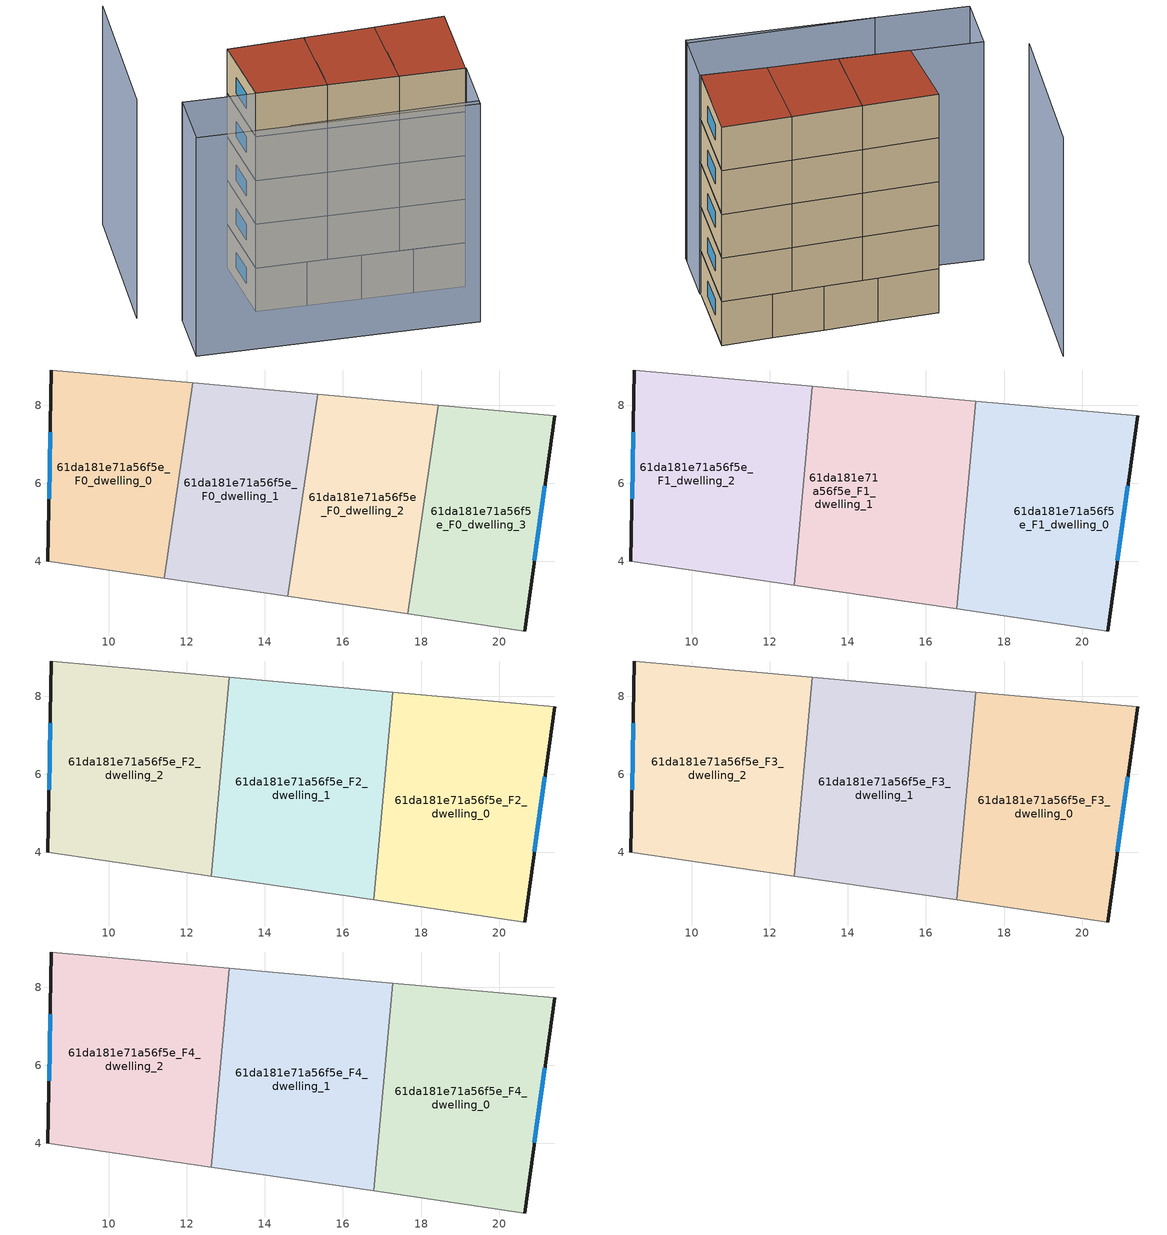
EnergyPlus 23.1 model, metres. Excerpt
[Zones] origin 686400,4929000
61da181e71a56f5e_F0_dwelling_0
 floor ground (EU_floor_Construction): 12.16,8.57 11.42,3.58 8.45,4.01 8.54,8.9 z0
 wall outside (EU_wall_Construction): 8.54,8.9 8.45,4.01 z0:3
 wall adiabatic (EU_wall_Construction): 12.16,8.57 8.54,8.9 / 8.45,4.01 11.42,3.58 z0:3
 wall to 61da181e71a56f5e_F0_dwelling_1 (EU_wall_Construction): 11.42,3.58 12.16,8.57 z0:3
 window (EU_Window_Construction): 8.51,7.31 8.48,5.6 z0.98:2.02
61da181e71a56f5e_F0_dwelling_1
 floor ground (EU_floor_Construction): 15.35,8.28 14.59,3.11 11.42,3.58 12.16,8.57 z0
 wall adiabatic (EU_wall_Construction): 15.35,8.28 12.16,8.57 / 11.42,3.58 14.59,3.11 z0:3
 wall to 61da181e71a56f5e_F0_dwelling_2 (EU_wall_Construction): 14.59,3.11 15.35,8.28 z0:3
61da181e71a56f5e_F0_dwelling_2
 floor ground (EU_floor_Construction): 18.44,8 17.66,2.66 14.59,3.11 15.35,8.28 z0
 wall adiabatic (EU_wall_Construction): 18.44,8 15.35,8.28 / 14.59,3.11 17.66,2.66 z0:3
 wall to 61da181e71a56f5e_F0_dwelling_3 (EU_wall_Construction): 17.66,2.66 18.44,8 z0:3
61da181e71a56f5e_F0_dwelling_3
 floor ground (EU_floor_Construction): 21.42,7.73 20.65,2.22 17.66,2.66 18.44,8 z0
 wall outside (EU_wall_Construction): 20.65,2.22 21.42,7.73 z0:3
 wall adiabatic (EU_wall_Construction): 21.42,7.73 18.44,8 / 17.66,2.66 20.65,2.22 z0:3
 window (EU_Window_Construction): 20.9,4.01 21.17,5.94 z0.98:2.02
61da181e71a56f5e_F1_dwelling_0
 floor to 61da181e71a56f5e_F0_dwelling_2 (EU_floor_Construction): 18.44,8 17.66,2.66 16.79,2.79 17.28,8.11 z3
 floor to 61da181e71a56f5e_F0_dwelling_3 (EU_floor_Construction): 21.42,7.73 20.65,2.22 17.66,2.66 18.44,8 z3
 wall outside (EU_wall_Construction): 20.65,2.22 21.42,7.73 z3:6
 wall adiabatic (EU_wall_Construction): 21.42,7.73 17.28,8.11 / 16.79,2.79 20.65,2.22 z3:6
 wall to 61da181e71a56f5e_F1_dwelling_1 (EU_wall_Construction): 17.28,8.11 16.79,2.79 z3:6
 window (EU_Window_Construction): 20.9,4.01 21.17,5.94 z3.98:5.02
61da181e71a56f5e_F1_dwelling_1
 floor to 61da181e71a56f5e_F0_dwelling_2 (EU_floor_Construction): 17.28,8.11 16.79,2.79 14.59,3.11 15.35,8.28 z3
 floor to 61da181e71a56f5e_F0_dwelling_1 (EU_floor_Construction): 15.35,8.28 14.59,3.11 12.63,3.4 13.09,8.49 z3
 wall adiabatic (EU_wall_Construction): 17.28,8.11 13.09,8.49 / 12.63,3.4 16.79,2.79 z3:6
 wall to 61da181e71a56f5e_F1_dwelling_2 (EU_wall_Construction): 13.09,8.49 12.63,3.4 z3:6
61da181e71a56f5e_F1_dwelling_2
 floor to 61da181e71a56f5e_F0_dwelling_0 (EU_floor_Construction): 12.16,8.57 11.42,3.58 8.45,4.01 8.54,8.9 z3
 floor to 61da181e71a56f5e_F0_dwelling_1 (EU_floor_Construction): 13.09,8.49 12.63,3.4 11.42,3.58 12.16,8.57 z3
 wall outside (EU_wall_Construction): 8.54,8.9 8.45,4.01 z3:6
 wall adiabatic (EU_wall_Construction): 8.45,4.01 12.63,3.4 / 13.09,8.49 8.54,8.9 z3:6
 window (EU_Window_Construction): 8.51,7.31 8.48,5.6 z3.98:5.02
61da181e71a56f5e_F2_dwelling_0
 floor to 61da181e71a56f5e_F1_dwelling_0 (EU_floor_Construction): 21.42,7.73 20.65,2.22 16.79,2.79 17.28,8.11 z6
 wall outside (EU_wall_Construction): 20.65,2.22 21.42,7.73 z6:9
 wall adiabatic (EU_wall_Construction): 21.42,7.73 17.28,8.11 / 16.79,2.79 20.65,2.22 z6:9
 wall to 61da181e71a56f5e_F2_dwelling_1 (EU_wall_Construction): 17.28,8.11 16.79,2.79 z6:9
 window (EU_Window_Construction): 20.9,4.01 21.17,5.94 z6.98:8.02
61da181e71a56f5e_F2_dwelling_1
 floor to 61da181e71a56f5e_F1_dwelling_1 (EU_floor_Construction): 17.28,8.11 16.79,2.79 12.63,3.4 13.09,8.49 z6
 wall adiabatic (EU_wall_Construction): 17.28,8.11 13.09,8.49 / 12.63,3.4 16.79,2.79 z6:9
 wall to 61da181e71a56f5e_F2_dwelling_2 (EU_wall_Construction): 13.09,8.49 12.63,3.4 z6:9
61da181e71a56f5e_F2_dwelling_2
 floor to 61da181e71a56f5e_F1_dwelling_2 (EU_floor_Construction): 13.09,8.49 12.63,3.4 8.45,4.01 8.54,8.9 z6
 wall outside (EU_wall_Construction): 8.54,8.9 8.45,4.01 z6:9
 wall adiabatic (EU_wall_Construction): 8.45,4.01 12.63,3.4 / 13.09,8.49 8.54,8.9 z6:9
 window (EU_Window_Construction): 8.51,7.31 8.48,5.6 z6.98:8.02
61da181e71a56f5e_F3_dwelling_0
 floor to 61da181e71a56f5e_F2_dwelling_0 (EU_floor_Construction): 21.42,7.73 20.65,2.22 16.79,2.79 17.28,8.11 z9
 wall outside (EU_wall_Construction): 20.65,2.22 21.42,7.73 z9:12
 wall adiabatic (EU_wall_Construction): 21.42,7.73 17.28,8.11 / 16.79,2.79 20.65,2.22 z9:12
 wall to 61da181e71a56f5e_F3_dwelling_1 (EU_wall_Construction): 17.28,8.11 16.79,2.79 z9:12
 window (EU_Window_Construction): 20.9,4.01 21.17,5.94 z9.98:11.02
61da181e71a56f5e_F3_dwelling_1
 floor to 61da181e71a56f5e_F2_dwelling_1 (EU_floor_Construction): 17.28,8.11 16.79,2.79 12.63,3.4 13.09,8.49 z9
 wall adiabatic (EU_wall_Construction): 17.28,8.11 13.09,8.49 / 12.63,3.4 16.79,2.79 z9:12
 wall to 61da181e71a56f5e_F3_dwelling_2 (EU_wall_Construction): 13.09,8.49 12.63,3.4 z9:12
61da181e71a56f5e_F3_dwelling_2
 floor to 61da181e71a56f5e_F2_dwelling_2 (EU_floor_Construction): 13.09,8.49 12.63,3.4 8.45,4.01 8.54,8.9 z9
 wall outside (EU_wall_Construction): 8.54,8.9 8.45,4.01 z9:12
 wall adiabatic (EU_wall_Construction): 8.45,4.01 12.63,3.4 / 13.09,8.49 8.54,8.9 z9:12
 window (EU_Window_Construction): 8.51,7.31 8.48,5.6 z9.98:11.02
61da181e71a56f5e_F4_dwelling_0
 floor to 61da181e71a56f5e_F3_dwelling_0 (EU_floor_Construction): 21.42,7.73 20.65,2.22 16.79,2.79 17.28,8.11 z12
 wall outside (EU_wall_Construction): 20.65,2.22 21.42,7.73 z12:15
 wall adiabatic (EU_wall_Construction): 21.42,7.73 17.28,8.11 / 16.79,2.79 20.65,2.22 z12:15
 wall to 61da181e71a56f5e_F4_dwelling_1 (EU_wall_Construction): 17.28,8.11 16.79,2.79 z12:15
 window (EU_Window_Construction): 20.9,4.01 21.17,5.94 z12.98:14.02
 roof outside (EU_roof_Construction): 20.65,2.22 21.42,7.73 17.28,8.11 16.79,2.79 z15
61da181e71a56f5e_F4_dwelling_1
 floor to 61da181e71a56f5e_F3_dwelling_1 (EU_floor_Construction): 17.28,8.11 16.79,2.79 12.63,3.4 13.09,8.49 z12
 wall adiabatic (EU_wall_Construction): 17.28,8.11 13.09,8.49 / 12.63,3.4 16.79,2.79 z12:15
 wall to 61da181e71a56f5e_F4_dwelling_2 (EU_wall_Construction): 13.09,8.49 12.63,3.4 z12:15
 roof outside (EU_roof_Construction): 16.79,2.79 17.28,8.11 13.09,8.49 12.63,3.4 z15
61da181e71a56f5e_F4_dwelling_2
 floor to 61da181e71a56f5e_F3_dwelling_2 (EU_floor_Construction): 13.09,8.49 12.63,3.4 8.45,4.01 8.54,8.9 z12
 wall outside (EU_wall_Construction): 8.54,8.9 8.45,4.01 z12:15
 wall adiabatic (EU_wall_Construction): 8.45,4.01 12.63,3.4 / 13.09,8.49 8.54,8.9 z12:15
 window (EU_Window_Construction): 8.51,7.31 8.48,5.6 z12.98:14.02
 roof outside (EU_roof_Construction): 12.63,3.4 13.09,8.49 8.54,8.9 8.45,4.01 z15
shading: 9.14,0.09 20.19,-1.24 / 3.45,15.69 1.81,5.78 / 4.17,4.64 20.7,2.21 / 20.7,2.21 20.15,-1.56 / 20.15,-1.56 3.61,0.87 / 3.61,0.87 4.17,4.64 z0:15
[Building]
EU S2 Campaign: North Axis=0; Terrain=City; Solar Distribution=FullExterior
[Site:Location]
Bologna: Latitude=44.5; Longitude=11.25; Time Zone=1; Elevation=37
[SizingPeriod:WeatherFileDays]
AnnualSizingPeriod: Begin Month=1; Begin Day of Month=1; End Month=12; End Day of Month=31; Day of Week for Start Day=Monday; Use Weather File Daylight Saving Period=No; Use Weather File Rain and Snow Indicators=No
[MATERIAL]
EU_InternalMass_Material: Roughness=MediumRough; Thickness=0.1; Conductivity=1; Density=1800; Specific Heat=900; Thermal Absorptance=0.9; Solar Absorptance=0.7; Visible Absorptance=0.7
[MATERIAL:NOMASS] Roughness=MediumRough; Thermal Absorptance=0.9; Solar Absorptance=0.7; Visible Absorptance=0.7
Name | Thermal Resistance
EU_wall_NoMass | 0.905828
EU_roof_NoMass | 0.37593
EU_floor_NoMass | 0.67114
[WINDOWMATERIAL:SIMPLEGLAZINGSYSTEM]
EU_Window_SimpleGlazing: UFactor=4.52486; Solar Heat Gain Coefficient=0.85; Visible Transmittance=0.85
[CONSTRUCTION]
EU_wall_Construction: EU_wall_NoMass
EU_roof_Construction: EU_roof_NoMass
EU_floor_Construction: EU_floor_NoMass
EU_InternalMass_Construction: EU_InternalMass_Material
EU_Window_Construction: EU_Window_SimpleGlazing
[ZONE] Type=1; Multiplier=1; Ceiling Height=autocalculate; Floor Area=autocalculate; Part of Total Floor Area=Yes
Name | Volume
61da181e71a56f5e_F0_dwelling_0 | 49.3784
61da181e71a56f5e_F1_dwelling_0; 61da181e71a56f5e_F2_dwelling_1; 61da181e71a56f5e_F3_dwelling_1; 61da181e71a56f5e_F4_dwelling_1 | 65.8403
61da181e71a56f5e_F2_dwelling_0; 61da181e71a56f5e_F3_dwelling_0; 61da181e71a56f5e_F4_dwelling_0 | 65.8411
61da181e71a56f5e_F0_dwelling_1 | 49.3857
61da181e71a56f5e_F1_dwelling_1 | 65.8374
61da181e71a56f5e_F0_dwelling_2; 61da181e71a56f5e_F0_dwelling_3 | 49.3813
61da181e71a56f5e_F1_dwelling_2 | 65.8425
61da181e71a56f5e_F2_dwelling_2; 61da181e71a56f5e_F3_dwelling_2; 61da181e71a56f5e_F4_dwelling_2 | 65.8447
[INTERNALMASS] Construction=EU_InternalMass_Construction
Name | Zone or ZoneList | Surface Area
61da181e71a56f5e_F0_dwelling_0_EU_InternalMass | 61da181e71a56f5e_F0_dwelling_0 | 16.4594
61da181e71a56f5e_F0_dwelling_1_EU_InternalMass | 61da181e71a56f5e_F0_dwelling_1 | 16.462
61da181e71a56f5e_F0_dwelling_2_EU_InternalMass | 61da181e71a56f5e_F0_dwelling_2 | 16.4603
61da181e71a56f5e_F0_dwelling_3_EU_InternalMass | 61da181e71a56f5e_F0_dwelling_3 | 16.4604
61da181e71a56f5e_F1_dwelling_0_EU_InternalMass | 61da181e71a56f5e_F1_dwelling_0 | 21.947
61da181e71a56f5e_F1_dwelling_1_EU_InternalMass | 61da181e71a56f5e_F1_dwelling_1 | 21.9465
61da181e71a56f5e_F1_dwelling_2_EU_InternalMass | 61da181e71a56f5e_F1_dwelling_2 | 21.9482
61da181e71a56f5e_F2_dwelling_0_EU_InternalMass | 61da181e71a56f5e_F2_dwelling_0 | 21.947
61da181e71a56f5e_F2_dwelling_1_EU_InternalMass | 61da181e71a56f5e_F2_dwelling_1 | 21.9465
61da181e71a56f5e_F2_dwelling_2_EU_InternalMass | 61da181e71a56f5e_F2_dwelling_2 | 21.9482
61da181e71a56f5e_F3_dwelling_0_EU_InternalMass | 61da181e71a56f5e_F3_dwelling_0 | 21.947
61da181e71a56f5e_F3_dwelling_1_EU_InternalMass | 61da181e71a56f5e_F3_dwelling_1 | 21.9465
61da181e71a56f5e_F3_dwelling_2_EU_InternalMass | 61da181e71a56f5e_F3_dwelling_2 | 21.9482
61da181e71a56f5e_F4_dwelling_0_EU_InternalMass | 61da181e71a56f5e_F4_dwelling_0 | 21.947
61da181e71a56f5e_F4_dwelling_1_EU_InternalMass | 61da181e71a56f5e_F4_dwelling_1 | 21.9465
61da181e71a56f5e_F4_dwelling_2_EU_InternalMass | 61da181e71a56f5e_F4_dwelling_2 | 21.9482
[OTHEREQUIPMENT] Fuel Type=Electricity; Design Level Calculation Method=Watts/Area; Power per Zone Floor Area=1; Fraction Latent=0; Fraction Radiant=0; Fraction Lost=0; Carbon Dioxide Generation Rate=0; EndUse Subcategory=EU_Step8_InternalGains
Name | Zone or ZoneList or Space or SpaceList | Schedule
EU_Step8_InternalGain_61da181e71a56f5e_F0_dwelling_0_f000 | 61da181e71a56f5e_F0_dwelling_0 | EU_Step8_GainSchedule_61da181e71a56f5e_F0_dwelling_0_f000
EU_Step8_InternalGain_61da181e71a56f5e_F0_dwelling_1_f000 | 61da181e71a56f5e_F0_dwelling_1 | EU_Step8_GainSchedule_61da181e71a56f5e_F0_dwelling_1_f000
EU_Step8_InternalGain_61da181e71a56f5e_F0_dwelling_2_f000 | 61da181e71a56f5e_F0_dwelling_2 | EU_Step8_GainSchedule_61da181e71a56f5e_F0_dwelling_2_f000
EU_Step8_InternalGain_61da181e71a56f5e_F0_dwelling_3_f000 | 61da181e71a56f5e_F0_dwelling_3 | EU_Step8_GainSchedule_61da181e71a56f5e_F0_dwelling_3_f000
EU_Step8_InternalGain_61da181e71a56f5e_F1_dwelling_0_f000 | 61da181e71a56f5e_F1_dwelling_0 | EU_Step8_GainSchedule_61da181e71a56f5e_F1_dwelling_0_f000
EU_Step8_InternalGain_61da181e71a56f5e_F1_dwelling_1_f000 | 61da181e71a56f5e_F1_dwelling_1 | EU_Step8_GainSchedule_61da181e71a56f5e_F1_dwelling_1_f000
EU_Step8_InternalGain_61da181e71a56f5e_F1_dwelling_2_f000 | 61da181e71a56f5e_F1_dwelling_2 | EU_Step8_GainSchedule_61da181e71a56f5e_F1_dwelling_2_f000
EU_Step8_InternalGain_61da181e71a56f5e_F2_dwelling_0_f000 | 61da181e71a56f5e_F2_dwelling_0 | EU_Step8_GainSchedule_61da181e71a56f5e_F2_dwelling_0_f000
EU_Step8_InternalGain_61da181e71a56f5e_F2_dwelling_1_f000 | 61da181e71a56f5e_F2_dwelling_1 | EU_Step8_GainSchedule_61da181e71a56f5e_F2_dwelling_1_f000
EU_Step8_InternalGain_61da181e71a56f5e_F2_dwelling_2_f000 | 61da181e71a56f5e_F2_dwelling_2 | EU_Step8_GainSchedule_61da181e71a56f5e_F2_dwelling_2_f000
EU_Step8_InternalGain_61da181e71a56f5e_F3_dwelling_0_f000 | 61da181e71a56f5e_F3_dwelling_0 | EU_Step8_GainSchedule_61da181e71a56f5e_F3_dwelling_0_f000
EU_Step8_InternalGain_61da181e71a56f5e_F3_dwelling_1_f000 | 61da181e71a56f5e_F3_dwelling_1 | EU_Step8_GainSchedule_61da181e71a56f5e_F3_dwelling_1_f000
EU_Step8_InternalGain_61da181e71a56f5e_F3_dwelling_2_f000 | 61da181e71a56f5e_F3_dwelling_2 | EU_Step8_GainSchedule_61da181e71a56f5e_F3_dwelling_2_f000
EU_Step8_InternalGain_61da181e71a56f5e_F4_dwelling_0_f000 | 61da181e71a56f5e_F4_dwelling_0 | EU_Step8_GainSchedule_61da181e71a56f5e_F4_dwelling_0_f000
EU_Step8_InternalGain_61da181e71a56f5e_F4_dwelling_1_f000 | 61da181e71a56f5e_F4_dwelling_1 | EU_Step8_GainSchedule_61da181e71a56f5e_F4_dwelling_1_f000
EU_Step8_InternalGain_61da181e71a56f5e_F4_dwelling_2_f000 | 61da181e71a56f5e_F4_dwelling_2 | EU_Step8_GainSchedule_61da181e71a56f5e_F4_dwelling_2_f000
[ZONEVENTILATION:DESIGNFLOWRATE] Schedule=EU_AlwaysOn; Design Flow Rate Calculation Method=AirChanges/Hour; Air Changes per Hour=0.73129; Ventilation Type=Natural; Fan Pressure Rise=0; Fan Total Efficiency=1; Constant Term Coefficient=1; Temperature Term Coefficient=0; Velocity Term Coefficient=0; Velocity Squared Term Coefficient=0; Minimum Indoor Temperature=-100; Maximum Indoor Temperature=100; Delta Temperature=-100; Minimum Outdoor Temperature=-100; Maximum Outdoor Temperature=100; Maximum Wind Speed=40
Name | Zone or ZoneList or Space or SpaceList
EU_ConstantAir_61da181e71a56f5e_F0_dwelling_0 | 61da181e71a56f5e_F0_dwelling_0
EU_ConstantAir_61da181e71a56f5e_F0_dwelling_1 | 61da181e71a56f5e_F0_dwelling_1
EU_ConstantAir_61da181e71a56f5e_F0_dwelling_2 | 61da181e71a56f5e_F0_dwelling_2
EU_ConstantAir_61da181e71a56f5e_F0_dwelling_3 | 61da181e71a56f5e_F0_dwelling_3
EU_ConstantAir_61da181e71a56f5e_F1_dwelling_0 | 61da181e71a56f5e_F1_dwelling_0
EU_ConstantAir_61da181e71a56f5e_F1_dwelling_1 | 61da181e71a56f5e_F1_dwelling_1
EU_ConstantAir_61da181e71a56f5e_F1_dwelling_2 | 61da181e71a56f5e_F1_dwelling_2
EU_ConstantAir_61da181e71a56f5e_F2_dwelling_0 | 61da181e71a56f5e_F2_dwelling_0
EU_ConstantAir_61da181e71a56f5e_F2_dwelling_1 | 61da181e71a56f5e_F2_dwelling_1
EU_ConstantAir_61da181e71a56f5e_F2_dwelling_2 | 61da181e71a56f5e_F2_dwelling_2
EU_ConstantAir_61da181e71a56f5e_F3_dwelling_0 | 61da181e71a56f5e_F3_dwelling_0
EU_ConstantAir_61da181e71a56f5e_F3_dwelling_1 | 61da181e71a56f5e_F3_dwelling_1
EU_ConstantAir_61da181e71a56f5e_F3_dwelling_2 | 61da181e71a56f5e_F3_dwelling_2
EU_ConstantAir_61da181e71a56f5e_F4_dwelling_0 | 61da181e71a56f5e_F4_dwelling_0
EU_ConstantAir_61da181e71a56f5e_F4_dwelling_1 | 61da181e71a56f5e_F4_dwelling_1
EU_ConstantAir_61da181e71a56f5e_F4_dwelling_2 | 61da181e71a56f5e_F4_dwelling_2
[HVACTEMPLATE:THERMOSTAT] Constant Heating Setpoint=20; Constant Cooling Setpoint=50
EU_HeatOnly_61da181e71a56f5e_F0_dwelling_0; EU_HeatOnly_61da181e71a56f5e_F0_dwelling_1; EU_HeatOnly_61da181e71a56f5e_F0_dwelling_2; EU_HeatOnly_61da181e71a56f5e_F0_dwelling_3; EU_HeatOnly_61da181e71a56f5e_F1_dwelling_0; EU_HeatOnly_61da181e71a56f5e_F1_dwelling_1; EU_HeatOnly_61da181e71a56f5e_F1_dwelling_2; EU_HeatOnly_61da181e71a56f5e_F2_dwelling_0; EU_HeatOnly_61da181e71a56f5e_F2_dwelling_1; EU_HeatOnly_61da181e71a56f5e_F2_dwelling_2; EU_HeatOnly_61da181e71a56f5e_F3_dwelling_0; EU_HeatOnly_61da181e71a56f5e_F3_dwelling_1; EU_HeatOnly_61da181e71a56f5e_F3_dwelling_2; EU_HeatOnly_61da181e71a56f5e_F4_dwelling_0; EU_HeatOnly_61da181e71a56f5e_F4_dwelling_1; EU_HeatOnly_61da181e71a56f5e_F4_dwelling_2
[HVACTEMPLATE:ZONE:IDEALLOADSAIRSYSTEM] System Availability Schedule=EU_AlwaysOn; Maximum Heating Supply Air Temperature=50; Minimum Cooling Supply Air Temperature=13; Maximum Heating Supply Air Humidity Ratio=0.0156; Minimum Cooling Supply Air Humidity Ratio=0.0077; Heating Limit=NoLimit; Cooling Limit=NoLimit; Heating Availability Schedule=EU_AlwaysOn; Cooling Availability Schedule=EU_CoolingOff; Dehumidification Control Type=ConstantSensibleHeatRatio; Cooling Sensible Heat Ratio=0.7; Dehumidification Setpoint=60; Humidification Control Type=None; Humidification Setpoint=30; Outdoor Air Method=None; Outdoor Air Flow Rate per Person=0.00944; Outdoor Air Flow Rate per Zone Floor Area=0; Outdoor Air Flow Rate per Zone=0; Demand Controlled Ventilation Type=None; Outdoor Air Economizer Type=NoEconomizer; Heat Recovery Type=None; Sensible Heat Recovery Effectiveness=0.7; Latent Heat Recovery Effectiveness=0.65
Name | Template Thermostat
61da181e71a56f5e_F0_dwelling_0 | EU_HeatOnly_61da181e71a56f5e_F0_dwelling_0
61da181e71a56f5e_F0_dwelling_1 | EU_HeatOnly_61da181e71a56f5e_F0_dwelling_1
61da181e71a56f5e_F0_dwelling_2 | EU_HeatOnly_61da181e71a56f5e_F0_dwelling_2
61da181e71a56f5e_F0_dwelling_3 | EU_HeatOnly_61da181e71a56f5e_F0_dwelling_3
61da181e71a56f5e_F1_dwelling_0 | EU_HeatOnly_61da181e71a56f5e_F1_dwelling_0
61da181e71a56f5e_F1_dwelling_1 | EU_HeatOnly_61da181e71a56f5e_F1_dwelling_1
61da181e71a56f5e_F1_dwelling_2 | EU_HeatOnly_61da181e71a56f5e_F1_dwelling_2
61da181e71a56f5e_F2_dwelling_0 | EU_HeatOnly_61da181e71a56f5e_F2_dwelling_0
61da181e71a56f5e_F2_dwelling_1 | EU_HeatOnly_61da181e71a56f5e_F2_dwelling_1
61da181e71a56f5e_F2_dwelling_2 | EU_HeatOnly_61da181e71a56f5e_F2_dwelling_2
61da181e71a56f5e_F3_dwelling_0 | EU_HeatOnly_61da181e71a56f5e_F3_dwelling_0
61da181e71a56f5e_F3_dwelling_1 | EU_HeatOnly_61da181e71a56f5e_F3_dwelling_1
61da181e71a56f5e_F3_dwelling_2 | EU_HeatOnly_61da181e71a56f5e_F3_dwelling_2
61da181e71a56f5e_F4_dwelling_0 | EU_HeatOnly_61da181e71a56f5e_F4_dwelling_0
61da181e71a56f5e_F4_dwelling_1 | EU_HeatOnly_61da181e71a56f5e_F4_dwelling_1
61da181e71a56f5e_F4_dwelling_2 | EU_HeatOnly_61da181e71a56f5e_F4_dwelling_2
[SIZING:ZONE] Zone Cooling Design Supply Air Temperature Input Method=SupplyAirTemperature; Zone Cooling Design Supply Air Temperature=13; Zone Heating Design Supply Air Temperature Input Method=SupplyAirTemperature; Zone Heating Design Supply Air Temperature=50; Zone Cooling Design Supply Air Humidity Ratio=0.008; Zone Heating Design Supply Air Humidity Ratio=0.008; Cooling Design Air Flow Method=DesignDay; Cooling Design Air Flow Rate=0; Cooling Minimum Air Flow per Zone Floor Area=0.000762; Cooling Minimum Air Flow=0; Cooling Minimum Air Flow Fraction=0.2; Heating Design Air Flow Method=DesignDay; Heating Design Air Flow Rate=0; Heating Maximum Air Flow per Zone Floor Area=0.002032; Heating Maximum Air Flow=0.141576; Heating Maximum Air Flow Fraction=0.3; Account for Dedicated Outdoor Air System=No; Dedicated Outdoor Air System Control Strategy=NeutralSupplyAir; Dedicated Outdoor Air Low Setpoint Temperature for Design=autosize; Dedicated Outdoor Air High Setpoint Temperature for Design=autosize; Zone Load Sizing Method=Sensible Load Only No Latent Load; Zone Latent Cooling Design Supply Air Humidity Ratio Input Method=HumidityRatioDifference; Zone Cooling Design Supply Air Humidity Ratio Difference=0.005; Zone Latent Heating Design Supply Air Humidity Ratio Input Method=HumidityRatioDifference; Zone Humidification Design Supply Air Humidity Ratio Difference=0.005
61da181e71a56f5e_F0_dwelling_0; 61da181e71a56f5e_F0_dwelling_1; 61da181e71a56f5e_F0_dwelling_2; 61da181e71a56f5e_F0_dwelling_3; 61da181e71a56f5e_F1_dwelling_0; 61da181e71a56f5e_F1_dwelling_1; 61da181e71a56f5e_F1_dwelling_2; 61da181e71a56f5e_F2_dwelling_0; 61da181e71a56f5e_F2_dwelling_1; 61da181e71a56f5e_F2_dwelling_2; 61da181e71a56f5e_F3_dwelling_0; 61da181e71a56f5e_F3_dwelling_1; 61da181e71a56f5e_F3_dwelling_2; 61da181e71a56f5e_F4_dwelling_0; 61da181e71a56f5e_F4_dwelling_1; 61da181e71a56f5e_F4_dwelling_2
[SCHEDULE:CONSTANT]
Name | Hourly Value
EU_AlwaysOn | 1
EU_CoolingOff | 0
[SCHEDULE:FILE] Column Number=1; Rows to Skip at Top=0; Number of Hours of Data=8760; Column Separator=Comma; Interpolate to Timestep=No; Minutes per Item=60; Adjust Schedule for Daylight Savings=Yes
Name | File
EU_Step8_GainSchedule_61da181e71a56f5e_F0_dwelling_0_f000 | ../../schedules/61da181e71a56f5e/61da181e71a56f5e_F0_dwelling_0_f000_gain.csv
EU_Step8_GainSchedule_61da181e71a56f5e_F0_dwelling_1_f000 | ../../schedules/61da181e71a56f5e/61da181e71a56f5e_F0_dwelling_1_f000_gain.csv
EU_Step8_GainSchedule_61da181e71a56f5e_F0_dwelling_2_f000 | ../../schedules/61da181e71a56f5e/61da181e71a56f5e_F0_dwelling_2_f000_gain.csv
EU_Step8_GainSchedule_61da181e71a56f5e_F0_dwelling_3_f000 | ../../schedules/61da181e71a56f5e/61da181e71a56f5e_F0_dwelling_3_f000_gain.csv
EU_Step8_GainSchedule_61da181e71a56f5e_F1_dwelling_0_f000 | ../../schedules/61da181e71a56f5e/61da181e71a56f5e_F1_dwelling_0_f000_gain.csv
EU_Step8_GainSchedule_61da181e71a56f5e_F1_dwelling_1_f000 | ../../schedules/61da181e71a56f5e/61da181e71a56f5e_F1_dwelling_1_f000_gain.csv
EU_Step8_GainSchedule_61da181e71a56f5e_F1_dwelling_2_f000 | ../../schedules/61da181e71a56f5e/61da181e71a56f5e_F1_dwelling_2_f000_gain.csv
EU_Step8_GainSchedule_61da181e71a56f5e_F2_dwelling_0_f000 | ../../schedules/61da181e71a56f5e/61da181e71a56f5e_F2_dwelling_0_f000_gain.csv
EU_Step8_GainSchedule_61da181e71a56f5e_F2_dwelling_1_f000 | ../../schedules/61da181e71a56f5e/61da181e71a56f5e_F2_dwelling_1_f000_gain.csv
EU_Step8_GainSchedule_61da181e71a56f5e_F2_dwelling_2_f000 | ../../schedules/61da181e71a56f5e/61da181e71a56f5e_F2_dwelling_2_f000_gain.csv
EU_Step8_GainSchedule_61da181e71a56f5e_F3_dwelling_0_f000 | ../../schedules/61da181e71a56f5e/61da181e71a56f5e_F3_dwelling_0_f000_gain.csv
EU_Step8_GainSchedule_61da181e71a56f5e_F3_dwelling_1_f000 | ../../schedules/61da181e71a56f5e/61da181e71a56f5e_F3_dwelling_1_f000_gain.csv
EU_Step8_GainSchedule_61da181e71a56f5e_F3_dwelling_2_f000 | ../../schedules/61da181e71a56f5e/61da181e71a56f5e_F3_dwelling_2_f000_gain.csv
EU_Step8_GainSchedule_61da181e71a56f5e_F4_dwelling_0_f000 | ../../schedules/61da181e71a56f5e/61da181e71a56f5e_F4_dwelling_0_f000_gain.csv
EU_Step8_GainSchedule_61da181e71a56f5e_F4_dwelling_1_f000 | ../../schedules/61da181e71a56f5e/61da181e71a56f5e_F4_dwelling_1_f000_gain.csv
EU_Step8_GainSchedule_61da181e71a56f5e_F4_dwelling_2_f000 | ../../schedules/61da181e71a56f5e/61da181e71a56f5e_F4_dwelling_2_f000_gain.csv
